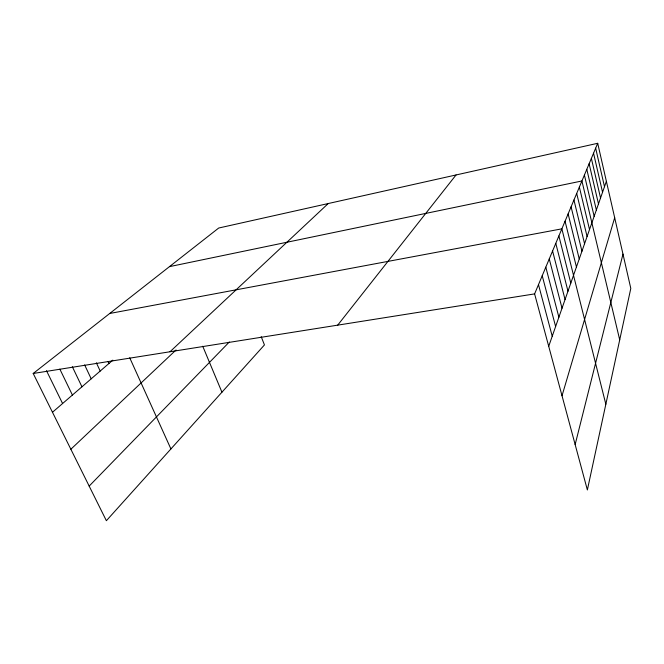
<?xml version="1.0" encoding="UTF-8"?>
<svg xmlns="http://www.w3.org/2000/svg" width="664" height="664" viewBox="0 0 664 664"><rect width="100%" height="100%" fill="white"/><g stroke="black" fill="none" stroke-linecap="round" stroke-linejoin="round"><path stroke-width="1" d="M575.149 444.556L622.981 254.104M562.018 395.752L614.681 217.709M548.713 346.301L606.381 181.313M597.708 143.291L630.8 288.408L587.366 489.949L534.611 293.895L597.708 143.291L218.705 228.026L33.2 373.475L106.373 520.709L264.446 344.931L261.201 336.64M337.71 325.144L456.043 174.964M89.167 486.089L229.329 341.985M70.857 449.237L176.043 349.961M169.992 351.762L328.224 203.541M52.473 412.261L112.822 360.145M169.453 266.646L581.921 180.973L619.711 339.86M109.709 313.483L561.869 228.839L605.834 404.227M33.2 373.475L534.611 293.895M46.463 370.653L62.59 403.521M59.868 369.151L72.409 395.047M72.318 366.694L81.946 386.813M84.635 364.909L91.2 378.812M96.346 362.793L100.206 371.043M108.099 361.623L108.954 363.482M129.721 357.78L170.914 448.939M202.736 346.234L221.942 392.192M538.487 284.632L552.232 336.225M542.222 275.734L555.619 326.53M545.808 267.169L558.88 317.201M549.261 258.935L562.026 308.212M552.581 250.992L565.056 299.547M555.793 243.348L567.977 291.189M558.88 235.961L570.799 283.121M565.056 221.228L576.435 266.986M568.127 213.891L579.24 258.952M571.09 206.828L581.946 251.208M573.945 200.013L584.561 243.738M576.701 193.44L587.084 236.525M579.357 187.099L589.524 229.553M584.403 175.047L594.155 216.306M586.802 169.32L596.355 209.998M589.126 163.776L598.488 203.898M591.375 158.414L600.555 197.988M595.666 148.172L604.497 186.708M593.55 153.21L602.555 192.261"/></g></svg>
